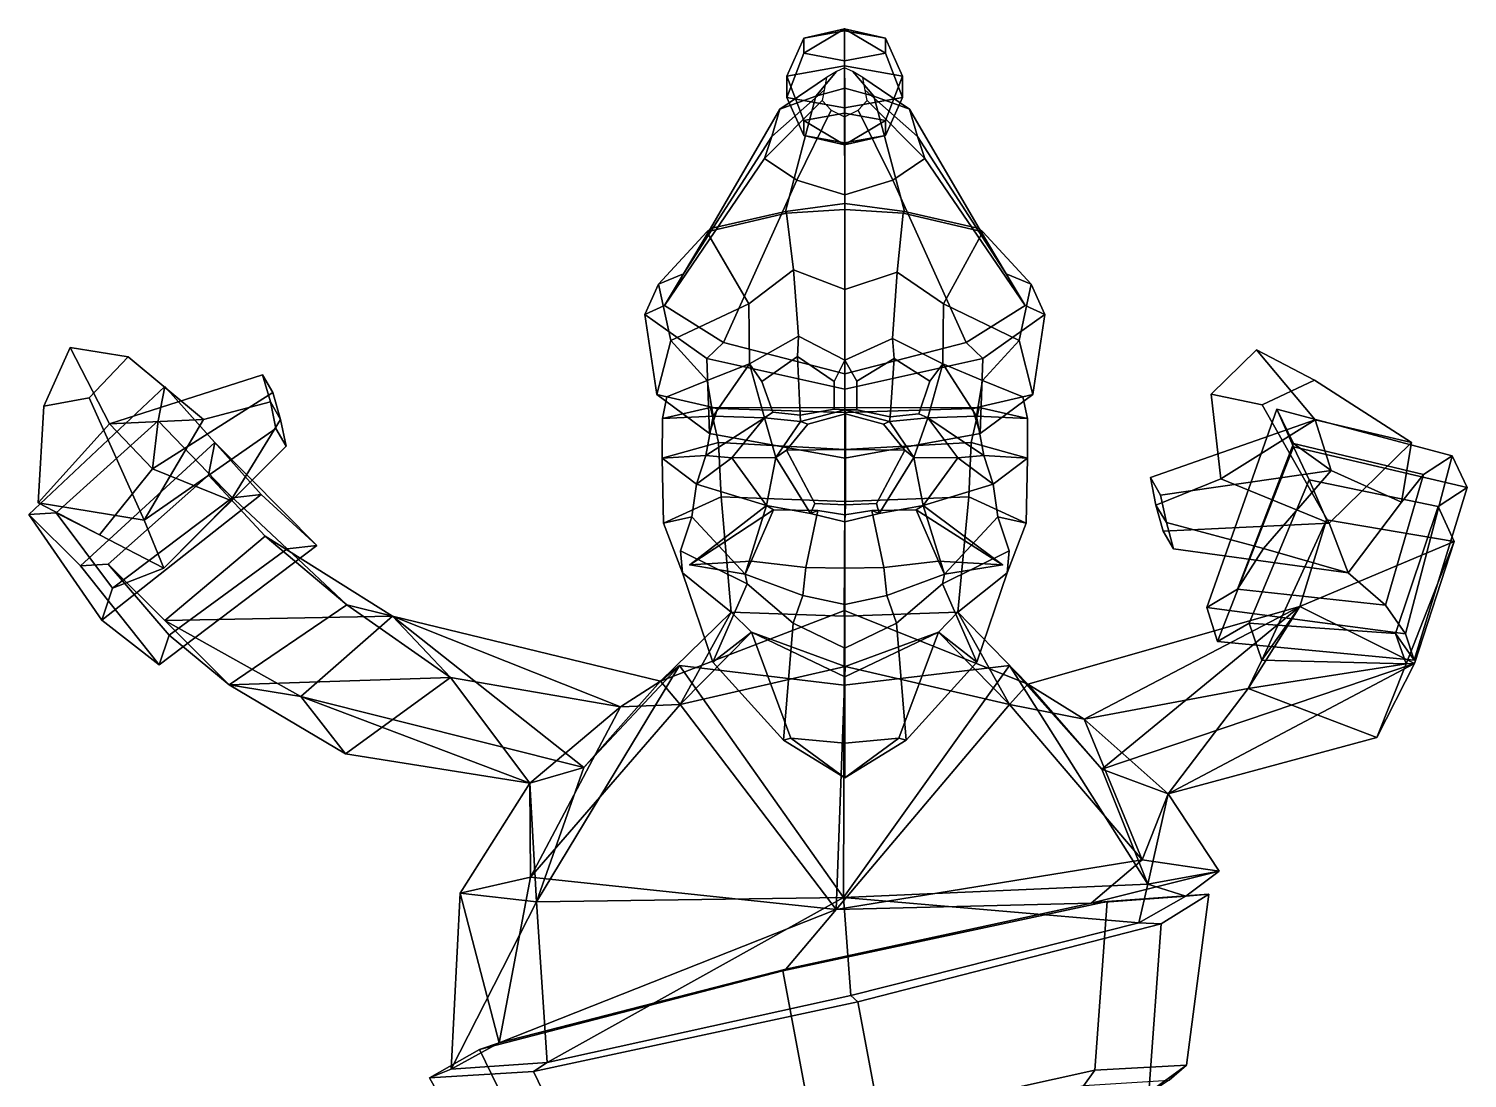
# Model space of a CAD drawing. Extents: x -273 to 206, y -160 to 395.
# Drawn here: x -272.8 to 205.7, y 46.2 to 395.2 of the extents above; entities that cross this region are included whole.
import ezdxf

# ---------------------------------------------------------------- set-up
doc = ezdxf.new("R2010")
doc.units = 0

msp = doc.modelspace()

# ---------------------------------------------------------------- linework, layer by layer
for p in [(-52.961086, 216.904846, 96.495125), (51.045483, 216.904846, 96.495125)]:
    msp.add_point(p)
for points in [[(-15.040249, 392.05304, -37.030148), (-1.431357, 394.537903, -44.068668), (-1.431354, 382.933777, -54.723118), (-20.677256, 379.419617, -44.769215)], [(-1.431363, 384.598328, -15.914744), (-1.43136, 395.227356, -27.993687), (-15.040252, 387.083191, -22.953213)], [(-15.040252, 387.083191, -22.953213), (-1.43136, 395.227356, -27.993687), (-15.040249, 392.05304, -37.030148)], [(-1.43136, 395.227356, -27.993687), (-1.431357, 394.537903, -44.068668), (-15.040249, 392.05304, -37.030148)], [(-1.431363, 384.598328, -15.914744), (12.177562, 387.083191, -22.953209), (-1.43136, 395.227356, -27.993687)], [(-1.43136, 395.227356, -27.993687), (12.177565, 392.05304, -37.030144), (-1.431357, 394.537903, -44.068668)], [(12.177562, 387.083191, -22.953209), (12.177565, 392.05304, -37.030144), (-1.43136, 395.227356, -27.993687)], [(12.177565, 392.05304, -37.030144), (17.814537, 379.419617, -44.769211), (-1.431354, 382.933777, -54.723118), (-1.431357, 394.537903, -44.068668)], [(-20.677259, 372.391174, -24.861347), (-15.040252, 387.083191, -22.953213), (-15.040249, 392.05304, -37.030148), (-20.677256, 379.419617, -44.769215)], [(17.814533, 372.391174, -24.861341), (17.814537, 379.419617, -44.769211), (12.177565, 392.05304, -37.030144), (12.177562, 387.083191, -22.953209)], [(-1.431363, 368.877014, -14.907469), (-1.431363, 384.598328, -15.914744), (-15.040252, 387.083191, -22.953213), (-20.677259, 372.391174, -24.861347)], [(-15.040247, 364.7276, -46.677292), (-20.677256, 379.419617, -44.769215), (-1.431354, 382.933777, -54.723118), (-1.431354, 367.212463, -53.715813)], [(-1.431363, 368.877014, -14.907469), (17.814533, 372.391174, -24.861341), (12.177562, 387.083191, -22.953209), (-1.431363, 384.598328, -15.914744)], [(12.177565, 364.7276, -46.677288), (-1.431354, 367.212463, -53.715813), (-1.431354, 382.933777, -54.723118), (17.814537, 379.419617, -44.769211)], [(-7.477271, 379.00824, -23.988003), (-8.227286, 374.811462, -25.495098), (-25.62501, 359.366455, 19.167809), (-22.946383, 368.45343, 28.767704)], [(-4.13677, 381.045837, -23.256273), (-7.477271, 379.00824, -23.988003), (-22.946383, 368.45343, 28.767704), (-11.016024, 372.865295, 33.428604)], [(-20.677259, 372.391174, -24.861347), (-20.677256, 379.419617, -44.769215), (-15.040247, 364.7276, -46.677292), (-15.04025, 359.757782, -32.600357)], [(-1.441348, 382.234924, -22.829235), (-4.13677, 381.045837, -23.256273), (-11.016024, 372.865295, 33.428604), (-1.389517, 375.440002, 36.148701)], [(-1.441348, 382.234924, -22.829235), (-1.389517, 375.440002, 36.148701), (8.236991, 372.865295, 33.428608), (1.254074, 381.045837, -23.256273)], [(1.254074, 381.045837, -23.256273), (8.236991, 372.865295, 33.428608), (20.167349, 368.45343, 28.767708), (4.594574, 379.00824, -23.988001)], [(4.594574, 379.00824, -23.988001), (20.167349, 368.45343, 28.767708), (22.845974, 359.366455, 19.167812), (5.344589, 374.811462, -25.495094)], [(17.814533, 372.391174, -24.861341), (12.177562, 359.757782, -32.600353), (12.177565, 364.7276, -46.677288), (17.814537, 379.419617, -44.769211)], [(-8.227286, 374.811462, -25.495098), (-8.913947, 371.426147, -26.710783), (-28.077368, 352.036499, 11.424124), (-25.62501, 359.366455, 19.167809)], [(-1.361521, 337.146576, 90.544113), (-1.389517, 375.440002, 36.148701), (-11.016024, 372.865295, 33.428604), (-21.149784, 334.464233, 83.609772)], [(-1.361521, 337.146576, 90.544113), (18.426739, 334.464233, 83.609772), (8.236991, 372.865295, 33.428608), (-1.389517, 375.440002, 36.148701)], [(5.344589, 374.811462, -25.495094), (22.845974, 359.366455, 19.167812), (25.298336, 352.036499, 11.424128), (6.03125, 371.426147, -26.710781)], [(-46.01009, 328.804352, 71.940094), (-21.149784, 334.464233, 83.609772), (-11.016024, 372.865295, 33.428604), (-22.946383, 368.45343, 28.767704)], [(-8.913947, 371.426147, -26.710783), (-5.913002, 368.116943, -27.899124), (-17.359707, 344.871307, 3.854502), (-28.077368, 352.036499, 11.424124)], [(-1.431363, 368.877014, -14.907469), (-20.677259, 372.391174, -24.861347), (-15.04025, 359.757782, -32.600357), (-1.43136, 357.272858, -25.561888)], [(-1.431363, 368.877014, -14.907469), (-1.43136, 357.272858, -25.561888), (12.177562, 359.757782, -32.600353), (17.814533, 372.391174, -24.861341)], [(6.03125, 371.426147, -26.710781), (25.298336, 352.036499, 11.424128), (14.580667, 344.871307, 3.854505), (3.030303, 368.116882, -27.899122)], [(43.287052, 328.804352, 71.940102), (20.167349, 368.45343, 28.767708), (8.236991, 372.865295, 33.428608), (18.426739, 334.464233, 83.609772)], [(-55.050621, 313.70459, 48.061192), (-46.01009, 328.804352, 71.940094), (-22.946383, 368.45343, 28.767704), (-25.62501, 359.366455, 19.167809)], [(-5.913002, 368.116943, -27.899124), (-1.44135, 365.887512, -28.699726), (-1.38952, 340.044189, -1.245099), (-17.359707, 344.871307, 3.854502)], [(-15.04025, 359.757782, -32.600357), (-15.040247, 364.7276, -46.677292), (-1.431366, 356.583374, -41.636814)], [(-1.431366, 356.583374, -41.636814), (-15.040247, 364.7276, -46.677292), (-1.431354, 367.212463, -53.715813)], [(3.030303, 368.116882, -27.899122), (14.580667, 344.871307, 3.854505), (-1.38952, 340.044189, -1.245099), (-1.44135, 365.887512, -28.699726)], [(-1.431366, 356.583374, -41.636814), (-1.431354, 367.212463, -53.715813), (12.177565, 364.7276, -46.677288)], [(12.177562, 359.757782, -32.600353), (-1.431366, 356.583374, -41.636814), (12.177565, 364.7276, -46.677288)], [(52.327583, 313.70459, 48.061192), (22.845974, 359.366455, 19.167812), (20.167349, 368.45343, 28.767708), (43.287052, 328.804352, 71.940102)], [(-61.32056, 303.239471, 27.348755), (-55.050621, 313.70459, 48.061192), (-25.62501, 359.366455, 19.167809), (-28.077368, 352.036499, 11.424124)], [(-1.43136, 357.272858, -25.561888), (-15.04025, 359.757782, -32.600357), (-1.431366, 356.583374, -41.636814)], [(-1.43136, 357.272858, -25.561888), (-1.431366, 356.583374, -41.636814), (12.177562, 359.757782, -32.600353)], [(58.597523, 303.239471, 27.348757), (25.298336, 352.036499, 11.424128), (22.845974, 359.366455, 19.167812), (52.327583, 313.70459, 48.061192)], [(-41.732647, 290.864807, 9.630716), (-61.32056, 303.239471, 27.348755), (-28.077368, 352.036499, 11.424124), (-17.359707, 344.871307, 3.854502)], [(39.009602, 290.864807, 9.630717), (14.580667, 344.871307, 3.854505), (25.298336, 352.036499, 11.424128), (58.597523, 303.239471, 27.348757)], [(-1.361523, 280.489502, -6.891866), (-41.732647, 290.864807, 9.630716), (-17.359707, 344.871307, 3.854502), (-1.38952, 340.044189, -1.245099)], [(-1.361523, 280.489502, -6.891866), (-1.38952, 340.044189, -1.245099), (14.580667, 344.871307, 3.854505), (39.009602, 290.864807, 9.630717)], [(-1.361521, 335.129608, 95.01371), (-1.361521, 337.146576, 90.544113), (-21.149784, 334.464233, 83.609772), (-20.76112, 333.888702, 88.978867)], [(-1.361522, 308.516846, 106.410942), (-1.361521, 335.129608, 95.01371), (-20.76112, 333.888702, 88.978867), (-18.404293, 315.064178, 99.751633)], [(-1.361522, 308.516846, 106.410942), (16.084974, 314.324219, 100.074814), (18.038074, 333.888702, 88.978867), (-1.361521, 335.129608, 95.01371)], [(-1.361521, 335.129608, 95.01371), (18.038074, 333.888702, 88.978867), (18.426739, 334.464233, 83.609772), (-1.361521, 337.146576, 90.544113)], [(-20.76112, 333.888702, 88.978867), (-21.149784, 334.464233, 83.609772), (-46.01009, 328.804352, 71.940094), (-47.252441, 327.735535, 77.165291)], [(-18.404293, 315.064178, 99.751633), (-20.76112, 333.888702, 88.978867), (-47.252441, 327.735535, 77.165291), (-33.345028, 303.704834, 91.846603)], [(16.084974, 314.324219, 100.074814), (31.494024, 303.704834, 91.846611), (44.529404, 327.735504, 77.165291), (18.038074, 333.888702, 88.978867)], [(18.038074, 333.888702, 88.978867), (44.529404, 327.735504, 77.165291), (43.287052, 328.804352, 71.940102), (18.426739, 334.464233, 83.609772)], [(-47.252441, 327.735535, 77.165291), (-46.01009, 328.804352, 71.940094), (-55.050621, 313.70459, 48.061192), (-63.3493, 310.309601, 50.690948)], [(-33.345028, 303.704834, 91.846603), (-47.252441, 327.735535, 77.165291), (-63.3493, 310.309601, 50.690948), (-59.302235, 291.557892, 76.350906)], [(31.494024, 303.704834, 91.846611), (56.579201, 291.557861, 76.350906), (60.626259, 310.30957, 50.690948), (44.529404, 327.735504, 77.165291)], [(44.529404, 327.735504, 77.165291), (60.626259, 310.30957, 50.690948), (52.327583, 313.70459, 48.061192), (43.287052, 328.804352, 71.940102)], [(-63.3493, 310.309601, 50.690948), (-55.050621, 313.70459, 48.061192), (-61.32056, 303.239471, 27.348755), (-67.874992, 300.176361, 26.877249)], [(-18.404293, 315.064178, 99.751633), (-33.345028, 303.704834, 91.846603), (-33.052322, 283.834167, 94.280022), (-16.835604, 292.993073, 105.52874)], [(-1.361522, 308.516846, 106.410942), (-18.404293, 315.064178, 99.751633), (-16.835604, 292.993073, 105.52874), (-1.361523, 284.960602, 108.169624)], [(-1.361522, 308.516846, 106.410942), (-1.361523, 284.960602, 108.169624), (14.516278, 292.199127, 105.593376), (16.084974, 314.324219, 100.074814)], [(16.084974, 314.324219, 100.074814), (14.516278, 292.199127, 105.593376), (31.201311, 283.834167, 94.280022), (31.494024, 303.704834, 91.846611)], [(60.626259, 310.30957, 50.690948), (65.151947, 300.176361, 26.877249), (58.597523, 303.239471, 27.348757), (52.327583, 313.70459, 48.061192)], [(-59.302235, 291.557892, 76.350906), (-63.3493, 310.309601, 50.690948), (-67.874992, 300.176361, 26.877249), (-63.875656, 273.560547, 43.049465)], [(56.579201, 291.557861, 76.350906), (61.152611, 273.560547, 43.049465), (65.151947, 300.176361, 26.877249), (60.626259, 310.30957, 50.690948)], [(-67.874992, 300.176361, 26.877249), (-61.32056, 303.239471, 27.348755), (-41.732647, 290.864807, 9.630716), (-47.261364, 285.551086, 7.795433)], [(-47.1367, 278.278564, 78.175926), (-33.052322, 283.834167, 94.280022), (-33.345028, 303.704834, 91.846603), (-59.302235, 291.557892, 76.350906)], [(44.413651, 278.278564, 78.175926), (56.579201, 291.557861, 76.350906), (31.494024, 303.704834, 91.846611), (31.201311, 283.834167, 94.280022)], [(65.151947, 300.176361, 26.877249), (44.538322, 285.551086, 7.795434), (39.009602, 290.864807, 9.630717), (58.597523, 303.239471, 27.348757)], [(-63.875656, 273.560547, 43.049465), (-67.874992, 300.176361, 26.877249), (-47.261364, 285.551086, 7.795433), (-46.366039, 260.583649, 20.179667)], [(61.152611, 273.560547, 43.049465), (43.642994, 260.583649, 20.179668), (44.538322, 285.551086, 7.795434), (65.151947, 300.176361, 26.877249)], [(-17.094452, 286.237366, 104.469688), (-16.835604, 292.993073, 105.52874), (-33.052322, 283.834167, 94.280022), (-29.031584, 277.868652, 94.654114)], [(-17.094452, 286.237366, 104.469688), (-4.946578, 277.865479, 106.095718), (-1.361523, 284.960602, 108.169624), (-16.835604, 292.993073, 105.52874)], [(15.02315, 285.542206, 104.268639), (14.516278, 292.199127, 105.593376), (-1.361523, 284.960602, 108.169624), (2.676669, 277.984741, 106.276031)], [(15.02315, 285.542206, 104.268639), (26.942495, 277.988159, 92.15062), (31.201311, 283.834167, 94.280022), (14.516278, 292.199127, 105.593376)], [(-267.83786, 269.721527, 185.54097), (-259.0289, 289.262238, 189.555771), (-245.950287, 263.794769, 126.697617), (-269.68573, 237.547974, 134.89505)], [(-252.702927, 272.477509, 203.165909), (-239.747284, 286.069, 198.517563), (-259.0289, 289.262238, 189.555771), (-267.83786, 269.721527, 185.54097)], [(-239.747284, 286.069, 198.517563), (-214.676239, 265.230865, 154.492752), (-245.950287, 263.794769, 126.697617), (-259.0289, 289.262238, 189.555771)], [(-59.302235, 291.557892, 76.350906), (-63.875656, 273.560547, 43.049465), (-60.570114, 272.838135, 42.007835), (-47.1367, 278.278564, 78.175926)], [(-47.261364, 285.551086, 7.795433), (-41.732647, 290.864807, 9.630716), (-1.361523, 280.489502, -6.891866), (-1.361523, 275.354126, -9.616121)], [(44.538322, 285.551086, 7.795434), (-1.361523, 275.354126, -9.616121), (-1.361523, 280.489502, -6.891866), (39.009602, 290.864807, 9.630717)], [(56.579201, 291.557861, 76.350906), (44.413651, 278.278564, 78.175926), (57.847073, 272.838135, 42.007839), (61.152611, 273.560547, 43.049465)], [(137.474701, 270.167511, 200.007538), (154.855591, 278.313965, 186.634445), (135.536072, 288.423279, 186.971069), (120.497353, 273.722534, 191.445053)], [(120.497353, 273.722534, 191.445053), (135.536072, 288.423279, 186.971069), (155.130798, 265.140625, 124.964981), (123.74099, 245.565735, 144.566055)], [(154.855591, 278.313965, 186.634445), (187.107376, 257.573914, 140.447464), (155.130798, 265.140625, 124.964981), (135.536072, 288.423279, 186.971069)], [(-252.702927, 272.477509, 203.165909), (-234.406372, 231.795776, 150.544571), (-214.676239, 265.230865, 154.492752), (-239.747284, 286.069, 198.517563)], [(-46.366039, 260.583649, 20.179667), (-47.261364, 285.551086, 7.795433), (-1.361523, 275.354126, -9.616121), (-1.361525, 252.409088, 2.178651)], [(-45.163948, 266.398712, 78.655991), (-33.052322, 283.834167, 94.280022), (-47.1367, 278.278564, 78.175926)], [(-28.122053, 265.838104, 98.549278), (-33.052322, 283.834167, 94.280022), (-45.163948, 266.398712, 78.655991)], [(-25.284582, 267.678802, 97.547935), (-29.031584, 277.868652, 94.654114), (-33.052322, 283.834167, 94.280022), (-28.122053, 265.838104, 98.549278)], [(-16.195095, 266.744263, 102.64016), (-17.094452, 286.237366, 104.469688), (-29.031584, 277.868652, 94.654114), (-25.284582, 267.678802, 97.547935)], [(-4.946578, 277.865479, 106.095718), (-17.094452, 286.237366, 104.469688), (-16.195095, 266.744263, 102.64016), (-4.946578, 268.748199, 106.939919)], [(-4.946578, 268.748199, 106.939919), (-1.361523, 268.500793, 110.144325), (-1.361523, 284.960602, 108.169624), (-4.946578, 277.865479, 106.095718)], [(43.642994, 260.583649, 20.179668), (-1.361525, 252.409088, 2.178651), (-1.361523, 275.354126, -9.616121), (44.538322, 285.551086, 7.795434)], [(2.676669, 268.480133, 107.318275), (2.676669, 277.984741, 106.276031), (-1.361523, 284.960602, 108.169624), (-1.361523, 268.500793, 110.144325)], [(2.676669, 277.984741, 106.276031), (2.676669, 268.480133, 107.318275), (13.706137, 266.131866, 102.009949), (15.02315, 285.542206, 104.268639)], [(13.706137, 266.131866, 102.009949), (23.268461, 267.127899, 95.723228), (26.942495, 277.988159, 92.15062), (15.02315, 285.542206, 104.268639)], [(23.268461, 267.127899, 95.723228), (26.271046, 265.838104, 98.549278), (31.201311, 283.834167, 94.280022), (26.942495, 277.988159, 92.15062)], [(26.271046, 265.838104, 98.549278), (42.440895, 266.398743, 78.655991), (31.201311, 283.834167, 94.280022)], [(42.440895, 266.398743, 78.655991), (44.413651, 278.278564, 78.175926), (31.201311, 283.834167, 94.280022)], [(-195.030396, 280.106262, 152.224625), (-191.594971, 274.287262, 141.188354), (-231.692322, 248.834167, 95.886269), (-245.950287, 263.794769, 126.697617)], [(-192.448883, 271.154968, 158.743835), (-195.030396, 280.106262, 152.224625), (-245.950287, 263.794769, 126.697617), (-214.676239, 265.230865, 154.492752)], [(-192.448883, 271.154968, 158.743835), (-189.12561, 265.28833, 147.676392), (-191.594971, 274.287262, 141.188354), (-195.030396, 280.106262, 152.224625)], [(-47.1367, 278.278564, 78.175926), (-60.570114, 272.838135, 42.007835), (-62.074524, 265.582581, 42.462151), (-45.163948, 266.398712, 78.655991)], [(44.413651, 278.278564, 78.175926), (42.440895, 266.398743, 78.655991), (59.351475, 265.582611, 42.462151), (57.847073, 272.838135, 42.007839)], [(137.474701, 270.167511, 200.007538), (159.710663, 230.80661, 147.901306), (187.107376, 257.573914, 140.447464), (154.855591, 278.313965, 186.634445)], [(-272.835175, 233.672668, 81.952713), (-227.587646, 276.25351, 83.923378), (-210.911728, 257.61911, 63.3288), (-255.660522, 216.58905, 59.365196)], [(-272.835175, 233.672668, 81.952713), (-263.753998, 234.213379, 88.807518), (-229.840317, 264.838959, 90.989151), (-227.587646, 276.25351, 83.923378)], [(-189.12561, 265.28833, 147.676392), (-205.589294, 238.310059, 114.993942), (-231.692322, 248.834167, 95.886269), (-191.594971, 274.287262, 141.188354)], [(-195.474426, 240.346283, 138.740601), (-227.587646, 276.25351, 83.923378), (-229.840317, 264.838959, 90.989151), (-205.147369, 239.269104, 131.828644)], [(-177.035797, 223.371704, 117.080917), (-210.911728, 257.61911, 63.3288), (-227.587646, 276.25351, 83.923378), (-195.474426, 240.346283, 138.740601)], [(-63.875656, 273.560547, 43.049465), (-46.366039, 260.583649, 20.179667), (-43.779911, 268.921234, 16.230604), (-60.570114, 272.838135, 42.007835)], [(-62.074524, 265.582581, 42.462151), (-60.570114, 272.838135, 42.007835), (-43.779911, 268.921234, 16.230604), (-46.092274, 269.261963, 12.67251)], [(61.152611, 273.560547, 43.049465), (57.847073, 272.838135, 42.007839), (41.056866, 268.921234, 16.230604), (43.642994, 260.583649, 20.179668)], [(59.351475, 265.582611, 42.462151), (43.369221, 269.261993, 12.67251), (41.056866, 268.921234, 16.230604), (57.847073, 272.838135, 42.007839)], [(137.474701, 270.167511, 200.007538), (120.497353, 273.722534, 191.445053), (123.74099, 245.565735, 144.566055), (159.710663, 230.80661, 147.901306)], [(-252.702927, 272.477509, 203.165909), (-267.83786, 269.721527, 185.54097), (-269.68573, 237.547974, 134.89505), (-234.406372, 231.795776, 150.544571)], [(-190.688522, 262.295013, 164.992279), (-192.448883, 271.154968, 158.743835), (-214.676239, 265.230865, 154.492752), (-234.406372, 231.795776, 150.544571)], [(-190.688522, 262.295013, 164.992279), (-187.253326, 256.45459, 153.920792), (-189.12561, 265.28833, 147.676392), (-192.448883, 271.154968, 158.743835)], [(-62.096306, 252.388672, 44.641083), (-62.074524, 265.582581, 42.462151), (-46.092274, 269.261963, 12.67251), (-43.347496, 257.564911, 11.188781)], [(-46.366039, 260.583649, 20.179667), (-1.361525, 252.409088, 2.178651), (-1.361524, 267.618256, -0.659341), (-43.779911, 268.921234, 16.230604)], [(-46.092274, 269.261963, 12.67251), (-43.779911, 268.921234, 16.230604), (-1.361524, 267.618256, -0.659341), (-1.361523, 269.187805, -2.405132)], [(-43.347496, 257.564911, 11.188781), (-46.092274, 269.261963, 12.67251), (-1.361523, 269.187805, -2.405132), (-1.361523, 255.311584, -0.945824)], [(-16.195095, 266.744263, 102.64016), (-16.162203, 264.55722, 104.835991), (-1.361523, 268.500793, 110.144325), (-4.946578, 268.748199, 106.939919)], [(-1.103141, 267.114441, 124.536148), (-1.361523, 268.500793, 110.144325), (-16.162203, 264.55722, 104.835991), (-13.726015, 263.680176, 121.01963)], [(43.642994, 260.583649, 20.179668), (41.056866, 268.921234, 16.230604), (-1.361524, 267.618256, -0.659341), (-1.361525, 252.409088, 2.178651)], [(43.369221, 269.261993, 12.67251), (-1.361523, 269.187805, -2.405132), (-1.361524, 267.618256, -0.659341), (41.056866, 268.921234, 16.230604)], [(40.624447, 257.564911, 11.188781), (-1.361523, 255.311584, -0.945824), (-1.361523, 269.187805, -2.405132), (43.369221, 269.261993, 12.67251)], [(-1.103141, 267.114441, 124.536148), (11.519732, 263.680176, 121.01963), (13.439156, 264.55722, 104.835991), (-1.361523, 268.500793, 110.144325)], [(13.706137, 266.131866, 102.009949), (2.676669, 268.480133, 107.318275), (-1.361523, 268.500793, 110.144325), (13.439156, 264.55722, 104.835991)], [(59.37326, 252.388672, 44.641083), (40.624447, 257.564911, 11.188781), (43.369221, 269.261993, 12.67251), (59.351475, 265.582611, 42.462151)], [(122.646812, 191.430389, 94.022758), (119.002174, 202.794373, 124.923203), (142.333527, 268.670563, 103.91143), (147.841995, 256.197693, 74.525246)], [(119.002174, 202.794373, 124.923203), (129.286087, 208.819092, 124.255783), (147.90564, 257.251434, 108.794739), (142.333527, 268.670563, 103.91143)], [(200.696732, 253.207458, 118.70932), (205.676132, 242.667114, 87.707352), (147.841995, 256.197693, 74.525246), (142.333527, 268.670563, 103.91143)], [(200.696732, 253.207458, 118.70932), (142.333527, 268.670563, 103.91143), (147.90564, 257.251434, 108.794739), (191.175888, 247.010803, 119.548294)], [(-269.68573, 237.547974, 134.89505), (-245.950287, 263.794769, 126.697617), (-231.692322, 248.834167, 95.886269), (-249.306808, 226.911194, 101.380806)], [(-249.306808, 226.911194, 101.380806), (-231.692322, 248.834167, 95.886269), (-229.840317, 264.838959, 90.989151), (-263.753998, 234.213379, 88.807518)], [(-205.589294, 238.310059, 114.993942), (-205.147369, 239.269104, 131.828644), (-229.840317, 264.838959, 90.989151), (-231.692322, 248.834167, 95.886269)], [(-187.253326, 256.45459, 153.920792), (-227.880325, 215.839905, 118.774033), (-205.589294, 238.310059, 114.993942), (-189.12561, 265.28833, 147.676392)], [(-45.163948, 266.398712, 78.655991), (-62.074524, 265.582581, 42.462151), (-62.096306, 252.388672, 44.641083), (-47.605717, 253.299561, 78.504814)], [(-47.605717, 253.299561, 78.504814), (-28.122053, 265.838104, 98.549278), (-45.163948, 266.398712, 78.655991)], [(-38.95174, 252.482849, 101.72583), (-28.122053, 265.838104, 98.549278), (-47.605717, 253.299561, 78.504814)], [(-38.95174, 252.482849, 101.72583), (-24.319979, 252.636169, 104.760262), (-28.122053, 265.838104, 98.549278)], [(-16.195095, 266.744263, 102.64016), (-25.284582, 267.678802, 97.547935), (-28.122053, 265.838104, 98.549278), (-16.162203, 264.55722, 104.835991)], [(-24.319979, 252.636169, 104.760262), (-16.162203, 264.55722, 104.835991), (-28.122053, 265.838104, 98.549278)], [(-20.802343, 255.115845, 122.216965), (-13.726015, 263.680176, 121.01963), (-16.162203, 264.55722, 104.835991), (-24.319979, 252.636169, 104.760262)], [(-1.103141, 255.297546, 128.666168), (-1.103141, 267.114441, 124.536148), (-13.726015, 263.680176, 121.01963), (-20.802343, 255.115845, 122.216965)], [(-1.103141, 255.297546, 128.666168), (18.59606, 255.115845, 122.216965), (11.519732, 263.680176, 121.01963), (-1.103141, 267.114441, 124.536148)], [(18.59606, 255.115845, 122.216965), (21.596933, 252.636169, 104.760262), (13.439156, 264.55722, 104.835991), (11.519732, 263.680176, 121.01963)], [(13.706137, 266.131866, 102.009949), (13.439156, 264.55722, 104.835991), (26.271046, 265.838104, 98.549278), (23.268461, 267.127899, 95.723228)], [(21.596933, 252.636169, 104.760262), (26.271046, 265.838104, 98.549278), (13.439156, 264.55722, 104.835991)], [(36.228691, 252.482849, 101.72583), (26.271046, 265.838104, 98.549278), (21.596933, 252.636169, 104.760262)], [(44.882671, 253.299561, 78.504814), (42.440895, 266.398743, 78.655991), (26.271046, 265.838104, 98.549278)], [(36.228691, 252.482849, 101.72583), (44.882671, 253.299561, 78.504814), (26.271046, 265.838104, 98.549278)], [(42.440895, 266.398743, 78.655991), (44.882671, 253.299561, 78.504814), (59.37326, 252.388672, 44.641083), (59.351475, 265.582611, 42.462151)], [(100.294434, 245.99234, 136.66304), (155.130798, 265.140625, 124.964981), (160.365005, 248.26593, 96.698845), (103.656898, 240.148865, 125.617233)], [(102.109886, 236.78421, 143.082092), (123.74099, 245.565735, 144.566055), (155.130798, 265.140625, 124.964981), (100.294434, 245.99234, 136.66304)], [(187.107376, 257.573914, 140.447464), (183.842804, 237.822876, 111.028412), (160.365005, 248.26593, 96.698845), (155.130798, 265.140625, 124.964981)], [(-190.688522, 262.295013, 164.992279), (-234.406372, 231.795776, 150.544571), (-227.880325, 215.839905, 118.774033), (-187.253326, 256.45459, 153.920792)], [(-255.660522, 216.58905, 59.365196), (-210.911728, 257.61911, 63.3288), (-212.996567, 246.730194, 70.120514), (-246.45314, 217.10321, 66.341743)], [(-177.035797, 223.371704, 117.080917), (-186.888962, 222.241547, 110.065773), (-212.996567, 246.730194, 70.120514), (-210.911728, 257.61911, 63.3288)], [(-61.65995, 230.834412, 46.003769), (-62.096306, 252.388672, 44.641083), (-43.347496, 257.564911, 11.188781), (-42.554779, 239.57724, 14.099627)], [(-42.554779, 239.57724, 14.099627), (-43.347496, 257.564911, 11.188781), (-1.361523, 255.311584, -0.945824), (-1.361523, 237.951538, 3.485335)], [(-11.378016, 237.367859, 117.381271), (-20.802343, 255.115845, 122.216965), (-24.319979, 252.636169, 104.760262), (-12.827984, 234.049133, 104.511536)], [(-1.103141, 236.846375, 122.611298), (-1.103141, 255.297546, 128.666168), (-20.802343, 255.115845, 122.216965), (-11.378016, 237.367859, 117.381271)], [(39.83173, 239.57724, 14.099627), (-1.361523, 237.951538, 3.485335), (-1.361523, 255.311584, -0.945824), (40.624447, 257.564911, 11.188781)], [(-1.103141, 236.846375, 122.611298), (9.171734, 237.367859, 117.381271), (18.59606, 255.115845, 122.216965), (-1.103141, 255.297546, 128.666168)], [(9.171734, 237.367859, 117.381271), (10.104938, 234.049133, 104.511536), (21.596933, 252.636169, 104.760262), (18.59606, 255.115845, 122.216965)], [(58.936909, 230.834412, 46.003769), (39.83173, 239.57724, 14.099627), (40.624447, 257.564911, 11.188781), (59.37326, 252.388672, 44.641083)], [(122.646812, 191.430389, 94.022758), (147.841995, 256.197693, 74.525246), (153.091431, 245.256287, 79.191307), (133.131683, 197.529541, 93.357773)], [(137.899719, 222.418274, 105.020782), (160.365005, 248.26593, 96.698845), (147.90564, 257.251434, 108.794739), (129.286087, 208.819092, 124.255783)], [(205.676132, 242.667114, 87.707352), (196.032669, 236.345245, 88.573372), (153.091431, 245.256287, 79.191307), (147.841995, 256.197693, 74.525246)], [(183.842804, 237.822876, 111.028412), (191.175888, 247.010803, 119.548294), (147.90564, 257.251434, 108.794739), (160.365005, 248.26593, 96.698845)], [(159.710663, 230.80661, 147.901306), (166.036057, 214.240723, 119.689178), (183.842804, 237.822876, 111.028412), (187.107376, 257.573914, 140.447464)], [(-47.605717, 253.299561, 78.504814), (-62.096306, 252.388672, 44.641083), (-50.671791, 243.776184, 77.948036)], [(-52.277534, 232.846313, 78.12674), (-50.671791, 243.776184, 77.948036), (-62.096306, 252.388672, 44.641083), (-61.65995, 230.834412, 46.003769)], [(-50.671791, 243.776184, 77.948036), (-38.95174, 252.482849, 101.72583), (-47.605717, 253.299561, 78.504814)], [(-27.455118, 236.669495, 98.608398), (-38.95174, 252.482849, 101.72583), (-50.671791, 243.776184, 77.948036)], [(-27.455118, 236.669495, 98.608398), (-24.319979, 252.636169, 104.760262), (-38.95174, 252.482849, 101.72583)], [(-12.827984, 234.049133, 104.511536), (-24.319979, 252.636169, 104.760262), (-27.455118, 236.669495, 98.608398)], [(10.104938, 234.049133, 104.511536), (24.732073, 236.669495, 98.608398), (21.596933, 252.636169, 104.760262)], [(24.732073, 236.669495, 98.608398), (36.228691, 252.482849, 101.72583), (21.596933, 252.636169, 104.760262)], [(24.732073, 236.669495, 98.608398), (47.948746, 243.776184, 77.948036), (36.228691, 252.482849, 101.72583)], [(47.948746, 243.776184, 77.948036), (44.882671, 253.299561, 78.504814), (36.228691, 252.482849, 101.72583)], [(44.882671, 253.299561, 78.504814), (47.948746, 243.776184, 77.948036), (59.37326, 252.388672, 44.641083)], [(49.554489, 232.846313, 78.12674), (58.936909, 230.834412, 46.003769), (59.37326, 252.388672, 44.641083), (47.948746, 243.776184, 77.948036)], [(185.12413, 193.941772, 138.593094), (200.696732, 253.207458, 118.70932), (191.175888, 247.010803, 119.548294), (178.462296, 203.546539, 134.200577)], [(187.983505, 185.168335, 105.691628), (205.676132, 242.667114, 87.707352), (200.696732, 253.207458, 118.70932), (185.12413, 193.941772, 138.593094)], [(-246.45314, 217.10321, 66.341743), (-212.996567, 246.730194, 70.120514), (-194.176819, 226.496887, 46.803635), (-227.585129, 198.443085, 41.840961)], [(-194.176819, 226.496887, 46.803635), (-212.996567, 246.730194, 70.120514), (-186.888962, 222.241547, 110.065773), (-166.976669, 203.671509, 86.331566)], [(102.109886, 236.78421, 143.082092), (100.294434, 245.99234, 136.66304), (103.656898, 240.148865, 125.617233), (105.594292, 230.971588, 132.035721)], [(104.566643, 228.157745, 149.421585), (159.710663, 230.80661, 147.901306), (123.74099, 245.565735, 144.566055), (102.109886, 236.78421, 143.082092)], [(105.594292, 230.971588, 132.035721), (103.656898, 240.148865, 125.617233), (160.365005, 248.26593, 96.698845), (137.899719, 222.418274, 105.020782)], [(158.885681, 231.853882, 46.114899), (137.325638, 185.217285, 59.660942), (133.131683, 197.529541, 93.357773), (153.091431, 245.256287, 79.191307)], [(196.032669, 236.345245, 88.573372), (201.329422, 224.713501, 54.79266), (158.885681, 231.853882, 46.114899), (153.091431, 245.256287, 79.191307)], [(166.036057, 214.240723, 119.689178), (178.462296, 203.546539, 134.200577), (191.175888, 247.010803, 119.548294), (183.842804, 237.822876, 111.028412)], [(-229.426208, 183.67514, 105.959297), (-177.035797, 223.371704, 117.080917), (-195.474426, 240.346283, 138.740601), (-248.501038, 198.497223, 130.127701)], [(-248.501038, 198.497223, 130.127701), (-195.474426, 240.346283, 138.740601), (-205.147369, 239.269104, 131.828644), (-244.984085, 209.158508, 124.660164)], [(-227.880325, 215.839905, 118.774033), (-244.984085, 209.158508, 124.660164), (-205.147369, 239.269104, 131.828644), (-205.589294, 238.310059, 114.993942)], [(-55.331409, 214.222748, 50.112881), (-61.65995, 230.834412, 46.003769), (-42.554779, 239.57724, 14.099627), (-39.222496, 201.153809, 31.855993)], [(-52.277534, 232.846313, 78.12674), (-34.563129, 213.843536, 104.917747), (-27.455118, 236.669495, 98.608398), (-50.671791, 243.776184, 77.948036)], [(-39.222496, 201.153809, 31.855993), (-42.554779, 239.57724, 14.099627), (-1.361523, 237.951538, 3.485335), (-1.570362, 199.850891, 8.88728)], [(36.26157, 201.153809, 31.855993), (-1.570362, 199.850891, 8.88728), (-1.361523, 237.951538, 3.485335), (39.83173, 239.57724, 14.099627)], [(49.554489, 232.846313, 78.12674), (47.948746, 243.776184, 77.948036), (24.732073, 236.669495, 98.608398), (31.84008, 213.843536, 104.917747)], [(52.60836, 214.222748, 50.112881), (36.26157, 201.153809, 31.855993), (39.83173, 239.57724, 14.099627), (58.936909, 230.834412, 46.003769)], [(187.983505, 185.168335, 105.691628), (181.803452, 194.053101, 101.625854), (196.032669, 236.345245, 88.573372), (205.676132, 242.667114, 87.707352)], [(-234.406372, 231.795776, 150.544571), (-269.68573, 237.547974, 134.89505), (-249.306808, 226.911194, 101.380806), (-227.880325, 215.839905, 118.774033)], [(-25.088928, 235.24884, 112.608627), (-27.455118, 236.669495, 98.608398), (-52.961086, 216.904846, 96.495125)], [(-52.961086, 216.904846, 96.495125), (-27.455118, 236.669495, 98.608398), (-34.563129, 213.843536, 104.917747)], [(-32.566132, 218.200134, 115.00264), (-25.088928, 235.24884, 112.608627), (-52.961086, 216.904846, 96.495125)], [(-10.391558, 234.986572, 112.725739), (-25.088928, 235.24884, 112.608627), (-32.566132, 218.200134, 115.00264), (-14.35251, 216.00882, 123.670204)], [(-25.088928, 235.24884, 112.608627), (-10.391558, 234.986572, 112.725739), (-12.827984, 234.049133, 104.511536), (-27.455118, 236.669495, 98.608398)], [(-14.35251, 216.00882, 123.670204), (-1.361523, 215.805359, 124.353912), (-1.361523, 233.572571, 115.474304), (-10.391558, 234.986572, 112.725739)], [(-1.103141, 236.846375, 122.611298), (-11.378016, 237.367859, 117.381271), (-12.827984, 234.049133, 104.511536), (-1.361523, 231.26178, 110.43103)], [(-1.361523, 233.572571, 115.474304), (-1.361523, 231.26178, 110.43103), (-12.827984, 234.049133, 104.511536), (-10.391558, 234.986572, 112.725739)], [(-1.103141, 236.846375, 122.611298), (-1.361523, 231.26178, 110.43103), (10.104938, 234.049133, 104.511536), (9.171734, 237.367859, 117.381271)], [(11.629463, 216.00882, 123.670204), (7.668512, 234.986572, 112.725739), (-1.361523, 233.572571, 115.474304), (-1.361523, 215.805359, 124.353912)], [(-1.361523, 233.572571, 115.474304), (7.668512, 234.986572, 112.725739), (10.104938, 234.049133, 104.511536), (-1.361523, 231.26178, 110.43103)], [(22.365883, 235.24884, 112.608627), (24.732073, 236.669495, 98.608398), (10.104938, 234.049133, 104.511536), (7.668512, 234.986572, 112.725739)], [(7.668512, 234.986572, 112.725739), (11.629463, 216.00882, 123.670204), (29.843084, 218.200134, 115.00264), (22.365883, 235.24884, 112.608627)], [(22.365883, 235.24884, 112.608627), (51.045483, 216.904846, 96.495125), (24.732073, 236.669495, 98.608398)], [(29.843084, 218.200134, 115.00264), (51.045483, 216.904846, 96.495125), (22.365883, 235.24884, 112.608627)], [(51.045483, 216.904846, 96.495125), (31.84008, 213.843536, 104.917747), (24.732073, 236.669495, 98.608398)], [(104.566643, 228.157745, 149.421585), (102.109886, 236.78421, 143.082092), (105.594292, 230.971588, 132.035721), (107.95018, 222.299988, 138.343353)], [(185.351074, 183.973083, 67.038353), (201.329422, 224.713501, 54.79266), (196.032669, 236.345245, 88.573372), (181.803452, 194.053101, 101.625854)], [(-248.501038, 198.497223, 130.127701), (-244.984085, 209.158508, 124.660164), (-263.753998, 234.213379, 88.807518), (-272.835175, 233.672668, 81.952713)], [(-229.426208, 183.67514, 105.959297), (-248.501038, 198.497223, 130.127701), (-272.835175, 233.672668, 81.952713), (-255.660522, 216.58905, 59.365196)], [(-227.880325, 215.839905, 118.774033), (-249.306808, 226.911194, 101.380806), (-263.753998, 234.213379, 88.807518), (-244.984085, 209.158508, 124.660164)], [(-55.331409, 214.222748, 50.112881), (-56.000759, 221.588226, 81.29702), (-52.277534, 232.846313, 78.12674), (-61.65995, 230.834412, 46.003769)], [(-52.277534, 232.846313, 78.12674), (-56.000759, 221.588226, 81.29702), (-33.879959, 210.621796, 95.906563), (-34.563129, 213.843536, 104.917747)], [(49.554489, 232.846313, 78.12674), (31.84008, 213.843536, 104.917747), (31.15691, 210.621796, 95.906563), (53.277718, 221.588226, 81.29702)], [(52.60836, 214.222748, 50.112881), (58.936909, 230.834412, 46.003769), (49.554489, 232.846313, 78.12674), (53.277718, 221.588226, 81.29702)], [(104.566643, 228.157745, 149.421585), (107.95018, 222.299988, 138.343353), (166.036057, 214.240723, 119.689178), (159.710663, 230.80661, 147.901306)], [(107.95018, 222.299988, 138.343353), (105.594292, 230.971588, 132.035721), (137.899719, 222.418274, 105.020782), (166.036057, 214.240723, 119.689178)], [(137.325638, 185.217285, 59.660942), (158.885681, 231.853882, 46.114899), (149.937164, 203.080872, 2.754213)], [(201.329422, 224.713501, 54.79266), (149.937164, 203.080872, 2.754213), (158.885681, 231.853882, 46.114899)], [(-227.585129, 198.443085, 41.840961), (-194.176819, 226.496887, 46.803635), (-151.84967, 199.879272, 27.053305)], [(-166.976669, 203.671509, 86.331566), (-151.84967, 199.879272, 27.053305), (-194.176819, 226.496887, 46.803635)], [(-229.426208, 183.67514, 105.959297), (-226.158432, 193.546692, 100.905869), (-186.888962, 222.241547, 110.065773), (-177.035797, 223.371704, 117.080917)], [(-166.976669, 203.671509, 86.331566), (-186.888962, 222.241547, 110.065773), (-226.158432, 193.546692, 100.905869), (-206.169571, 176.970215, 75.683784)], [(-33.879959, 210.621796, 95.906563), (-56.000759, 221.588226, 81.29702), (-55.331409, 214.222748, 50.112881), (-45.253342, 184.575287, 66.107307)], [(31.15691, 210.621796, 95.906563), (42.530293, 184.575287, 66.107307), (52.60836, 214.222748, 50.112881), (53.277718, 221.588226, 81.29702)], [(166.036057, 214.240723, 119.689178), (137.899719, 222.418274, 105.020782), (129.286087, 208.819092, 124.255783), (178.462296, 203.546539, 134.200577)], [(201.329422, 224.713501, 54.79266), (188.11882, 184.090454, -6.464944), (149.937164, 203.080872, 2.754213)], [(185.351074, 183.973083, 67.038353), (188.11882, 184.090454, -6.464944), (201.329422, 224.713501, 54.79266)], [(-229.426208, 183.67514, 105.959297), (-255.660522, 216.58905, 59.365196), (-246.45314, 217.10321, 66.341743), (-226.158432, 193.546692, 100.905869)], [(-206.169571, 176.970215, 75.683784), (-226.158432, 193.546692, 100.905869), (-246.45314, 217.10321, 66.341743), (-227.585129, 198.443085, 41.840961)], [(-34.563129, 213.843536, 104.917747), (-32.566132, 218.200134, 115.00264), (-52.961086, 216.904846, 96.495125)], [(-14.35251, 216.00882, 123.670204), (-32.566132, 218.200134, 115.00264), (-34.563129, 213.843536, 104.917747), (-15.354137, 206.709778, 113.76458)], [(-1.361523, 215.805359, 124.353912), (-14.35251, 216.00882, 123.670204), (-15.354137, 206.709778, 113.76458), (-1.361523, 203.742981, 119.235947)], [(-1.361523, 215.805359, 124.353912), (-1.361523, 203.742981, 119.235947), (12.63109, 206.709778, 113.76458), (11.629463, 216.00882, 123.670204)], [(11.629463, 216.00882, 123.670204), (12.63109, 206.709778, 113.76458), (31.84008, 213.843536, 104.917747), (29.843084, 218.200134, 115.00264)], [(31.84008, 213.843536, 104.917747), (51.045483, 216.904846, 96.495125), (29.843084, 218.200134, 115.00264)], [(-45.253342, 184.575287, 66.107307), (-55.331409, 214.222748, 50.112881), (-39.222496, 201.153809, 31.855993), (-32.416862, 194.512299, 60.032959)], [(-21.721558, 158.57373, 97.859222), (-18.536432, 197.558289, 115.812431), (-33.879959, 210.621796, 95.906563), (-45.253342, 184.575287, 66.107307)], [(-18.536432, 197.558289, 115.812431), (-15.354137, 206.709778, 113.76458), (-34.563129, 213.843536, 104.917747), (-33.879959, 210.621796, 95.906563)], [(15.813383, 197.558289, 115.812431), (31.15691, 210.621796, 95.906563), (31.84008, 213.843536, 104.917747), (12.63109, 206.709778, 113.76458)], [(18.99851, 158.57373, 97.859222), (42.530293, 184.575287, 66.107307), (31.15691, 210.621796, 95.906563), (15.813383, 197.558289, 115.812431)], [(42.530293, 184.575287, 66.107307), (29.770596, 194.512299, 60.032959), (36.26157, 201.153809, 31.855993), (52.60836, 214.222748, 50.112881)], [(-1.361523, 189.212799, 122.178642), (-1.361523, 203.742981, 119.235947), (-15.354137, 206.709778, 113.76458), (-18.536432, 197.558289, 115.812431)], [(-1.361523, 189.212799, 122.178642), (15.813383, 197.558289, 115.812431), (12.63109, 206.709778, 113.76458), (-1.361523, 203.742981, 119.235947)], [(185.12413, 193.941772, 138.593094), (178.462296, 203.546539, 134.200577), (129.286087, 208.819092, 124.255783), (119.002174, 202.794373, 124.923203)], [(-206.169571, 176.970215, 75.683784), (-132.591492, 179.428772, 66.874023), (-166.976669, 203.671509, 86.331566)], [(-166.976669, 203.671509, 86.331566), (-132.591492, 179.428772, 66.874023), (-151.84967, 199.879272, 27.053305)], [(-1.530846, 201.720062, 5.078217), (-1.558191, 176.902649, -46.094997), (-56.361046, 183.472717, -36.493587), (-62.716164, 178.219177, 0.386314)], [(-1.530846, 201.720062, 5.078217), (-62.716164, 178.219177, 0.386314), (-39.222496, 201.153809, 31.855993), (-1.570362, 199.850891, 8.88728)], [(-62.716164, 178.219177, 0.386314), (-56.191486, 170.522278, 59.291286), (-39.222496, 201.153809, 31.855993)], [(-56.191486, 170.522278, 59.291286), (-32.416862, 194.512299, 60.032959), (-39.222496, 201.153809, 31.855993)], [(-1.570362, 199.850891, 8.88728), (36.26157, 201.153809, 31.855993), (59.483688, 177.287659, 1.704318), (-1.530846, 201.720062, 5.078217)], [(-1.530846, 201.720062, 5.078217), (59.483688, 177.287659, 1.704318), (53.455963, 183.472717, -36.493587), (-1.558191, 176.902649, -46.094997)], [(53.358315, 170.522278, 59.291286), (36.26157, 201.153809, 31.855993), (29.770596, 194.512299, 60.032959)], [(59.483688, 177.287659, 1.704318), (36.26157, 201.153809, 31.855993), (53.358315, 170.522278, 59.291286)], [(78.207336, 165.595642, 48.159897), (149.937164, 203.080872, 2.754213), (59.483688, 177.287659, 1.704318)], [(84.070335, 148.970337, -28.066769), (59.483688, 177.287659, 1.704318), (149.937164, 203.080872, 2.754213)], [(78.207336, 165.595642, 48.159897), (132.840073, 175.75415, 44.849026), (149.937164, 203.080872, 2.754213)], [(84.070335, 148.970337, -28.066769), (149.937164, 203.080872, 2.754213), (188.11882, 184.090454, -6.464944)], [(187.983505, 185.168335, 105.691628), (185.12413, 193.941772, 138.593094), (119.002174, 202.794373, 124.923203), (122.646812, 191.430389, 94.022758)], [(137.325638, 185.217285, 59.660942), (149.937164, 203.080872, 2.754213), (132.840073, 175.75415, 44.849026)], [(-227.585129, 198.443085, 41.840961), (-151.84967, 199.879272, 27.053305), (-182.297699, 173.149475, 23.174297)], [(-206.169571, 176.970215, 75.683784), (-227.585129, 198.443085, 41.840961), (-182.297699, 173.149475, 23.174297)], [(-88.216576, 149.564514, -26.746523), (-182.297699, 173.149475, 23.174297), (-151.84967, 199.879272, 27.053305)], [(-75.975533, 169.712128, 47.931915), (-62.716164, 178.219177, 0.386314), (-151.84967, 199.879272, 27.053305)], [(-75.975533, 169.712128, 47.931915), (-151.84967, 199.879272, 27.053305), (-132.591492, 179.428772, 66.874023)], [(-88.216576, 149.564514, -26.746523), (-151.84967, 199.879272, 27.053305), (-62.716164, 178.219177, 0.386314)], [(-1.361523, 146.05658, 101.101158), (-1.361523, 189.212799, 122.178642), (-18.536432, 197.558289, 115.812431), (-21.721558, 158.57373, 97.859222)], [(-1.361523, 146.05658, 101.101158), (18.99851, 158.57373, 97.859222), (15.813383, 197.558289, 115.812431), (-1.361523, 189.212799, 122.178642)], [(187.983505, 185.168335, 105.691628), (122.646812, 191.430389, 94.022758), (133.131683, 197.529541, 93.357773), (181.803452, 194.053101, 101.625854)], [(137.325638, 185.217285, 59.660942), (185.351074, 183.973083, 67.038353), (181.803452, 194.053101, 101.625854), (133.131683, 197.529541, 93.357773)], [(-1.284744, 183.103394, 67.180084), (-32.416862, 194.512299, 60.032959), (-56.191486, 170.522278, 59.291286)], [(-21.721558, 158.57373, 97.859222), (-45.253342, 184.575287, 66.107307), (-32.416862, 194.512299, 60.032959), (-19.302612, 159.266052, 81.952538)], [(-19.302612, 159.266052, 81.952538), (-32.416862, 194.512299, 60.032959), (-1.361523, 179.668579, 56.009388), (-1.361523, 157.631897, 77.656464)], [(-1.361523, 179.668579, 56.009388), (-32.416862, 194.512299, 60.032959), (-1.284744, 183.103394, 67.180084)], [(16.579565, 159.266052, 81.952538), (-1.361523, 157.631897, 77.656464), (-1.361523, 179.668579, 56.009388), (29.770596, 194.512299, 60.032959)], [(-1.361523, 179.668579, 56.009388), (-1.284744, 183.103394, 67.180084), (29.770596, 194.512299, 60.032959)], [(-1.284744, 183.103394, 67.180084), (53.358315, 170.522278, 59.291286), (29.770596, 194.512299, 60.032959)], [(18.99851, 158.57373, 97.859222), (16.579565, 159.266052, 81.952538), (29.770596, 194.512299, 60.032959), (42.530293, 184.575287, 66.107307)], [(-103.968048, 104.865662, -68.885185), (-56.361046, 183.472717, -36.493587), (-1.815362, 106.31662, -101.665115)], [(-103.968048, 104.865662, -68.885185), (-88.216576, 149.564514, -26.746523), (-56.361046, 183.472717, -36.493587)], [(-88.216576, 149.564514, -26.746523), (-62.716164, 178.219177, 0.386314), (-56.361046, 183.472717, -36.493587)], [(-1.815362, 106.31662, -101.665115), (-56.361046, 183.472717, -36.493587), (-1.558191, 176.902649, -46.094997)], [(-4.270592, 102.277313, 116.675079), (-1.284744, 183.103394, 67.180084), (-56.191486, 170.522278, 59.291286)], [(-4.270592, 102.277313, 116.675079), (53.358315, 170.522278, 59.291286), (-1.284744, 183.103394, 67.180084)], [(99.470383, 110.718353, -65.808853), (-1.815362, 106.31662, -101.665115), (53.455963, 183.472717, -36.493587)], [(-1.815362, 106.31662, -101.665115), (-1.558191, 176.902649, -46.094997), (53.455963, 183.472717, -36.493587)], [(84.070335, 148.970337, -28.066769), (53.455963, 183.472717, -36.493587), (59.483688, 177.287659, 1.704318)], [(99.470383, 110.718353, -65.808853), (53.455963, 183.472717, -36.493587), (84.070335, 148.970337, -28.066769)], [(106.165329, 140.754303, 11.075044), (84.070335, 148.970337, -28.066769), (188.11882, 184.090454, -6.464944)], [(175.554993, 159.549805, 29.19397), (106.165329, 140.754303, 11.075044), (188.11882, 184.090454, -6.464944)], [(185.351074, 183.973083, 67.038353), (137.325638, 185.217285, 59.660942), (132.840073, 175.75415, 44.849026)], [(185.351074, 183.973083, 67.038353), (132.840073, 175.75415, 44.849026), (175.554993, 159.549805, 29.19397)], [(185.351074, 183.973083, 67.038353), (175.554993, 159.549805, 29.19397), (188.11882, 184.090454, -6.464944)], [(-206.169571, 176.970215, 75.683784), (-167.445801, 154.086365, 57.17667), (-132.591492, 179.428772, 66.874023)], [(-167.445801, 154.086365, 57.17667), (-106.162918, 144.339478, 15.032907), (-132.591492, 179.428772, 66.874023)], [(-106.162918, 144.339478, 15.032907), (-75.975533, 169.712128, 47.931915), (-132.591492, 179.428772, 66.874023)], [(-75.975533, 169.712128, 47.931915), (-56.191486, 170.522278, 59.291286), (-62.716164, 178.219177, 0.386314)], [(78.207336, 165.595642, 48.159897), (59.483688, 177.287659, 1.704318), (53.358315, 170.522278, 59.291286)], [(-206.169571, 176.970215, 75.683784), (-182.297699, 173.149475, 23.174297), (-167.445801, 154.086365, 57.17667)], [(-106.162918, 144.339478, 15.032907), (-182.297699, 173.149475, 23.174297), (-88.216576, 149.564514, -26.746523)], [(-167.445801, 154.086365, 57.17667), (-182.297699, 173.149475, 23.174297), (-106.162918, 144.339478, 15.032907)], [(106.165329, 140.754303, 11.075044), (132.840073, 175.75415, 44.849026), (78.207336, 165.595642, 48.159897)], [(175.554993, 159.549805, 29.19397), (132.840073, 175.75415, 44.849026), (106.165329, 140.754303, 11.075044)], [(-105.948601, 113.00061, 85.220177), (-75.975533, 169.712128, 47.931915), (-106.162918, 144.339478, 15.032907)], [(-4.270592, 102.277313, 116.675079), (-56.191486, 170.522278, 59.291286), (-105.948601, 113.00061, 85.220177)], [(-105.948601, 113.00061, 85.220177), (-56.191486, 170.522278, 59.291286), (-75.975533, 169.712128, 47.931915)], [(-4.270592, 102.277313, 116.675079), (97.48983, 118.853333, 88.296509), (53.358315, 170.522278, 59.291286)], [(97.48983, 118.853333, 88.296509), (78.207336, 165.595642, 48.159897), (53.358315, 170.522278, 59.291286)], [(97.48983, 118.853333, 88.296509), (106.165329, 140.754303, 11.075044), (78.207336, 165.595642, 48.159897)], [(-1.361523, 146.05658, 101.101158), (-21.721558, 158.57373, 97.859222), (-19.302612, 159.266052, 81.952538)], [(-1.361523, 146.05658, 101.101158), (-19.302612, 159.266052, 81.952538), (-1.361523, 157.631897, 77.656464)], [(-1.361523, 146.05658, 101.101158), (-1.361523, 157.631897, 77.656464), (16.579565, 159.266052, 81.952538)], [(-1.361523, 146.05658, 101.101158), (16.579565, 159.266052, 81.952538), (18.99851, 158.57373, 97.859222)], [(-103.968048, 104.865662, -68.885185), (-106.162918, 144.339478, 15.032907), (-88.216576, 149.564514, -26.746523)], [(99.470383, 110.718353, -65.808853), (84.070335, 148.970337, -28.066769), (106.165329, 140.754303, 11.075044)], [(-105.948601, 113.00061, 85.220177), (-106.162918, 144.339478, 15.032907), (-129.367935, 107.773438, -0.809124)], [(-129.367935, 107.773438, -0.809124), (-106.162918, 144.339478, 15.032907), (-103.968048, 104.865662, -68.885185)], [(97.48983, 118.853333, 88.296509), (123.110916, 115.036987, 3.008785), (106.165329, 140.754303, 11.075044)], [(123.110916, 115.036987, 3.008785), (99.470383, 110.718353, -65.808853), (106.165329, 140.754303, 11.075044)], [(80.60376, 104.355225, 86.235985), (97.48983, 118.853333, 88.296509), (-4.270592, 102.277313, 116.675079)], [(80.60376, 104.355225, 86.235985), (123.110916, 115.036987, 3.008785), (97.48983, 118.853333, 88.296509)], [(80.60376, 104.355225, 86.235985), (112.070946, 106.769226, 14.450669), (123.110916, 115.036987, 3.008785)], [(112.070946, 106.769226, 14.450669), (99.470383, 110.718353, -65.808853), (123.110916, 115.036987, 3.008785)], [(-116.316162, 57.951172, 61.844845), (-105.948601, 113.00061, 85.220177), (-129.367935, 107.773438, -0.809124)], [(-116.316162, 57.951172, 61.844845), (-4.270592, 102.277313, 116.675079), (-105.948601, 113.00061, 85.220177)], [(96.483849, 97.817047, -67.367569), (-1.815362, 106.31662, -101.665115), (99.470383, 110.718353, -65.808853)], [(112.070946, 106.769226, 14.450669), (96.483849, 97.817047, -67.367569), (99.470383, 110.718353, -65.808853)], [(-116.316162, 57.951172, 61.844845), (-129.367935, 107.773438, -0.809124), (-132.332443, 49.17572, -15.821926)], [(-132.332443, 49.17572, -15.821926), (-129.367935, 107.773438, -0.809124), (-103.968048, 104.865662, -68.885185)], [(-100.436081, 51.41301, -91.758705), (-103.968048, 104.865662, -68.885185), (-1.815362, 106.31662, -101.665115)], [(-100.436081, 51.41301, -91.758705), (-1.815362, 106.31662, -101.665115), (0.649651, 73.634964, -109.519562)], [(96.483849, 97.817047, -67.367569), (0.649651, 73.634964, -109.519562), (-1.815362, 106.31662, -101.665115)], [(119.710823, 107.370117, 15.323751), (112.070946, 106.769226, 14.450669), (80.60376, 104.355225, 86.235985), (85.894142, 104.962311, 95.290337)], [(85.894142, 104.962311, 95.290337), (81.776428, 48.857574, 91.414734), (112.302704, 50.48999, 11.040586), (119.710823, 107.370117, 15.323751)], [(103.838646, 97.574188, -78.28167), (96.483849, 97.817047, -67.367569), (112.070946, 106.769226, 14.450669), (119.710823, 107.370117, 15.323751)], [(112.302704, 50.48999, 11.040586), (99.720932, 41.469452, -82.157272), (103.838646, 97.574188, -78.28167), (119.710823, 107.370117, 15.323751)], [(-132.332443, 49.17572, -15.821926), (-103.968048, 104.865662, -68.885185), (-100.436081, 51.41301, -91.758705)], [(-116.316162, 57.951172, 61.844845), (-20.96278, 82.480988, 103.995247), (-4.270592, 102.277313, 116.675079)], [(-11.883377, 28.112442, 114.036331), (81.776428, 48.857574, 91.414734), (85.894142, 104.962311, 95.290337), (-22.01178, 81.844269, 116.207451)], [(-22.01178, 81.844269, 116.207451), (85.894142, 104.962311, 95.290337), (80.60376, 104.355225, 86.235985), (-20.96278, 82.480988, 103.995247)], [(80.60376, 104.355225, 86.235985), (-4.270592, 102.277313, 116.675079), (-20.96278, 82.480988, 103.995247)], [(103.838646, 97.574188, -78.28167), (2.918842, 71.580444, -125.058365), (0.649651, 73.634964, -109.519562), (96.483849, 97.817047, -67.367569)], [(99.720932, 41.469452, -82.157272), (13.059475, 17.842941, -127.228767), (2.918842, 71.580444, -125.058365), (103.838646, 97.574188, -78.28167)], [(-22.01178, 81.844269, 116.207451), (-20.96278, 82.480988, 103.995247), (-116.316162, 57.951172, 61.844845), (-122.903236, 55.759369, 69.428017)], [(-11.883377, 28.112442, 114.036331), (-22.01178, 81.844269, 116.207451), (-122.903236, 55.759369, 69.428017), (-98.883965, 6.285095, 69.037552)], [(-104.95874, 48.371231, -104.14399), (-100.436081, 51.41301, -91.758705), (0.649651, 73.634964, -109.519562), (2.918842, 71.580444, -125.058365)], [(-80.939468, -1.103043, -104.534454), (-104.95874, 48.371231, -104.14399), (2.918842, 71.580444, -125.058365), (13.059475, 17.842941, -127.228767)], [(-139.539383, 46.277985, -16.787819), (-122.903236, 55.759369, 69.428017), (-116.316162, 57.951172, 61.844845), (-132.332443, 49.17572, -15.821926)], [(-122.903236, 55.759369, 69.428017), (-139.539383, 46.277985, -16.787819), (-112.229698, -2.420914, -16.770725), (-98.883965, 6.285095, 69.037552)], [(-104.95874, 48.371231, -104.14399), (-139.539383, 46.277985, -16.787819), (-132.332443, 49.17572, -15.821926), (-100.436081, 51.41301, -91.758705)], [(-112.229698, -2.420914, -16.770725), (-139.539383, 46.277985, -16.787819), (-104.95874, 48.371231, -104.14399), (-80.939468, -1.103043, -104.534454)], [(-11.883377, 28.112442, 114.036331), (-9.953568, 24.076416, 101.635323), (78.133789, 43.800995, 82.269165), (81.776428, 48.857574, 91.414734)], [(81.776428, 48.857574, 91.414734), (78.133789, 43.800995, 82.269165), (106.504227, 45.485245, 10.100272), (112.302704, 50.48999, 11.040586)], [(112.302704, 50.48999, 11.040586), (106.504227, 45.485245, 10.100272), (94.013878, 37.262817, -71.334389), (99.720932, 41.469452, -82.157272)]]:
    msp.add_3dface(points)

doc.saveas('drawing.dxf')
